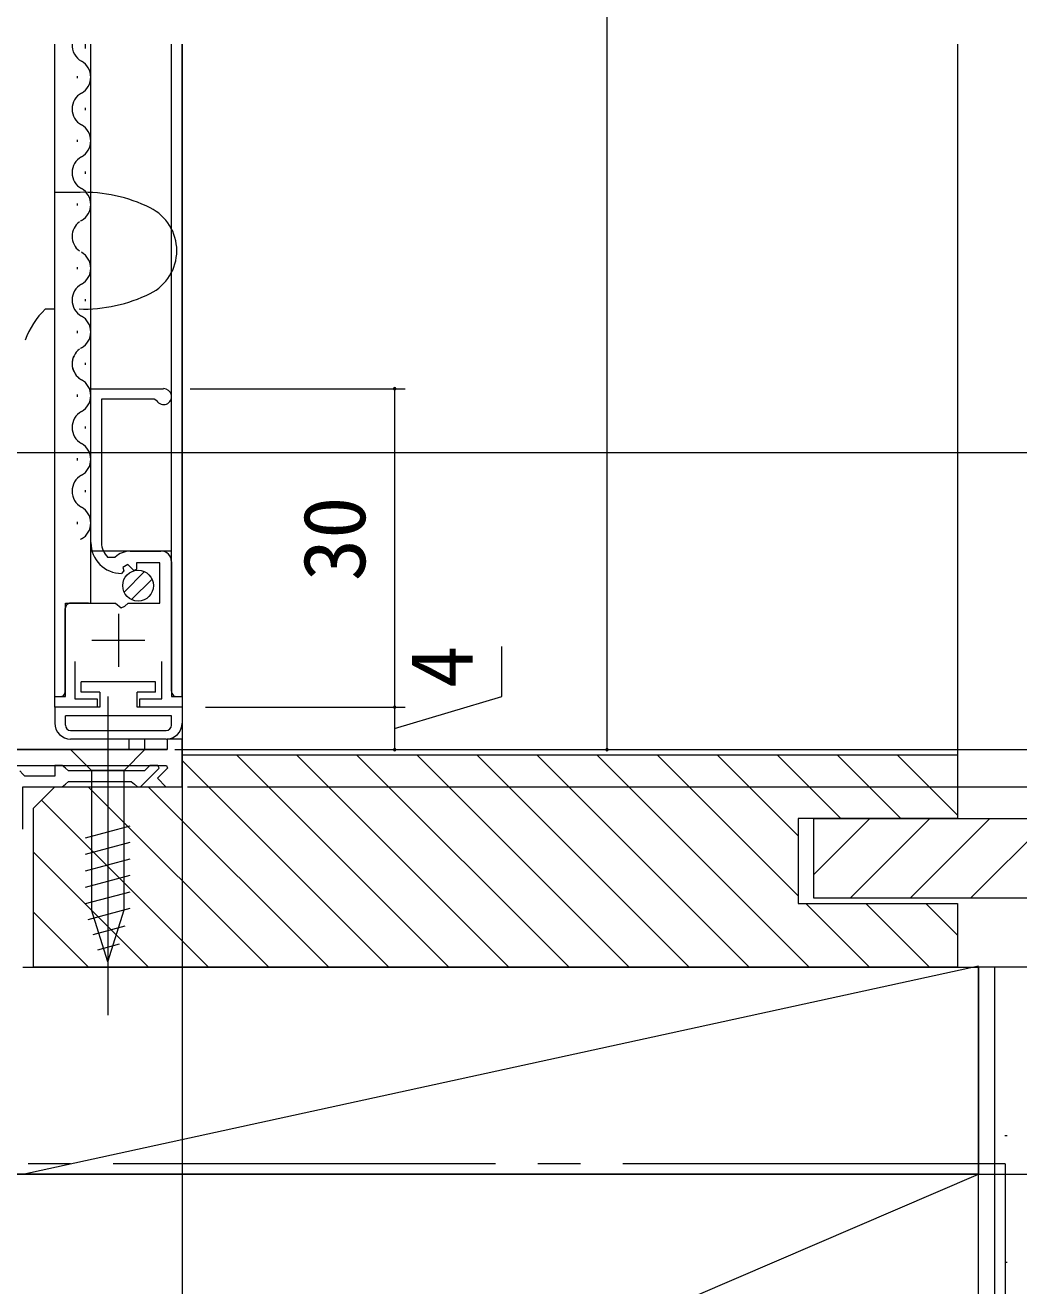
# Model space of a CAD drawing. Units: millimetres, scale not verified. Extents: x -1189 to -189, y -840 to 760.
# Drawn here: x -976 to -882.4, y 102.5 to 221.2 of the extents above; entities that cross this region are included whole.
import ezdxf
from ezdxf.enums import TextEntityAlignment as Align

# ---------------------------------------------------------------- set-up
doc = ezdxf.new("R2010")
doc.units = ezdxf.units.MM
doc.header["$LTSCALE"] = 4
doc.linetypes.add('CHAIN2', pattern=[12, 9, -1, 1, -1])
doc.linetypes.add('DASHED3', pattern=[4, 3, -1])
for name, color, linetype, lineweight in [('0-3_YKK_11', 7, 'Continuous', 9), ('0-4_YKK_12', 2, 'Continuous', 9), ('0-5_YSS_K', 3, 'Continuous', 9), ('0-6_YKK_13', 4, 'Continuous', 9), ('0-7_YKK_D', 6, 'Continuous', 9)]:
    doc.layers.add(name, color=color, linetype=linetype, lineweight=lineweight)
doc.styles.add('ＭＳ ゴシック', font='')
doc.styles.get('ＭＳ ゴシック').set_extended_font_data('MS Gothic')

msp = doc.modelspace()

# ---------------------------------------------------------------- linework, layer by layer
at = {"layer": '0-3_YKK_11'}
for p, q in [((-969.774, 172.5), (-969.774, 187)), ((-969.774, 187), (-962.925, 187)), ((-968.774, 186), (-968.774, 172.5)), ((-963.819, 186), (-968.774, 186)), ((-963.563, 185.858), (-963.819, 186)), ((-968.173, 171.114), (-967.48, 171.123)), ((-966.074, 171.7), (-963.174, 171.7)), ((-963.274, 170.6), (-965.474, 170.6)), ((-963.274, 166.8), (-963.274, 170.6)), ((-962.174, 170.7), (-962.174, 158.001)), ((-972.174, 158), (-972.174, 166.8)), ((-966.274, 166.8), (-963.274, 166.8)), ((-971.274, 161.3), (-971.274, 157.8)), ((-963.074, 157.801), (-963.074, 161.3)), ((-965.174, 157.8), (-963.074, 157.801)), ((-965.174, 157), (-965.174, 157.8)), ((-961.174, 157.001), (-965.174, 157)), ((-962.575, 153), (-978.675, 153)), ((-977.175, 151.5), (-962.656, 151.5)), ((-964.724, 151.001), (-971.879, 151.001)), ((-965.092, 149.501), (-963.351, 151.242))]:
    msp.add_line(p, q, dxfattribs=at)
at = {"layer": '0-3_YKK_11', "color": 2}
for p, q in [((-967.174, 165.8), (-967.174, 160.8)), ((-969.674, 163.3), (-964.674, 163.3))]:
    msp.add_line(p, q, dxfattribs=at)
at = {"layer": '0-3_YKK_11'}
for points in [[(-965.474, 170.6), (-965.474, 169.967), (-965.721, 169.864), (-966.298, 170.441), (-966.767, 170.171), (-966.681, 169.852), (-966.874, 169.6)], [(-972.174, 166.8), (-967.443, 166.8), (-966.903, 166.347), (-966.574, 166.5), (-966.274, 166.8)], [(-971.274, 157.8), (-969.174, 157.8), (-969.174, 157), (-973.174, 157), (-973.174, 158), (-972.174, 158)], [(-962.174, 158.001), (-961.174, 158.001), (-961.174, 157.001)], [(-962.656, 151.5), (-962.552, 151.248), (-963.5, 150.3), (-962.7, 149.501), (-961.175, 149.501), (-961.175, 154), (-962.575, 154), (-962.575, 153)], [(-971.879, 151.001), (-972.175, 151.251), (-972.471, 151.501), (-973.171, 151.501), (-973.171, 150.501), (-975.975, 150.501), (-976.175, 150.701), (-976.475, 151.001)], [(-963.351, 151.242), (-963.458, 151.501), (-964.224, 151.501), (-964.724, 151.001)], [(-976.175, 145.501), (-976.175, 149.501), (-972.471, 149.501), (-972.175, 149.751), (-971.879, 150.001), (-965.963, 150.001), (-965.667, 149.751), (-965.371, 149.501), (-965.092, 149.501)]]:
    msp.add_lwpolyline(points, dxfattribs=at)
for centre, radius, start, end in [((-962.925, 186.251), 0.75, 211.5896, 90.00146), ((-966.874, 172.5), 2.9, 180.00121, 270.00032), ((-966.874, 172.5), 1.9, 180.00081, 226.86743), ((-966.074, 169.7), 2, 89.99962, 134.65715), ((-963.174, 170.7), 1, 0, 89.99998)]:
    msp.add_arc(centre, radius, start, end, dxfattribs=at)
at = {"layer": '0-4_YKK_12'}
for p, q in [((-973.179, 158), (-973.178, 219.447)), ((-970.278, 219.042), (-970.278, 219.242)), ((-970.276, 219.242), (-970.276, 219.442)), ((-969.779, 166.8), (-969.779, 219.447)), ((-962.175, 174), (-962.175, 219.447)), ((-961.175, 158), (-961.175, 219.447)), ((-961.175, 219.447), (-961.175, 153)), ((-961.175, 219.447), (-961.175, 141.101)), ((-961.175, 219.447), (-961.175, 141.101)), ((-971.036, 216.242), (-971.036, 216.442)), ((-970.276, 213.242), (-970.276, 213.442)), ((-971.036, 210.242), (-971.036, 210.442)), ((-970.276, 207.242), (-970.276, 207.442)), ((-971.036, 204.242), (-971.036, 204.442)), ((-971.036, 198.242), (-971.036, 198.442)), ((-970.276, 195.242), (-970.276, 195.442)), ((-971.036, 192.242), (-971.036, 192.442)), ((-970.278, 189.242), (-970.278, 189.442)), ((-971.039, 186.242), (-971.039, 186.442)), ((-971.036, 186.242), (-971.036, 186.442)), ((-970.279, 183.242), (-970.279, 183.442)), ((-971.039, 180.242), (-971.039, 180.442)), ((-970.279, 177.242), (-970.279, 177.442)), ((-971.039, 174.242), (-971.039, 174.442)), ((-962.179, 158.5), (-962.179, 174)), ((-962.179, 171.7), (-969.779, 171.7)), ((-972.179, 158.5), (-972.179, 166.3)), ((-969.979, 166.8), (-971.679, 166.8)), ((-973.179, 158), (-972.679, 158)), ((-961.679, 158), (-961.175, 158)), ((-966.18, 153), (-966.18, 154)), ((-964.68, 153), (-964.68, 154)), ((-981.875, 153), (-962.575, 153))]:
    msp.add_line(p, q, dxfattribs=at)
for centre, radius, start, end in [((-969.818, 219.342), 1.718, 176.41203, 240.80002), ((-971.494, 216.342), 1.718, 299.19002, 60.80875), ((-969.818, 213.342), 1.718, 119.19876, 240.80002), ((-971.494, 210.342), 1.718, 299.19002, 60.80875), ((-969.818, 207.342), 1.718, 119.19876, 240.80002), ((-971.494, 204.342), 1.718, 299.19002, 60.80875), ((-969.818, 201.342), 1.718, 127.06071, 232.93927), ((-969.818, 201.342), 1.718, 119.19876, 122.68318), ((-971.494, 198.342), 1.718, 299.19002, 60.80438), ((-969.818, 195.342), 1.718, 119.19876, 240.80002), ((-971.494, 192.342), 1.718, 299.19002, 60.80875), ((-969.82, 189.342), 1.718, 156.19107, 240.7975), ((-969.818, 189.342), 1.718, 127.06071, 232.93927), ((-969.818, 189.342), 1.718, 119.19876, 122.68318), ((-971.497, 186.342), 1.718, 299.18752, 60.80624), ((-971.494, 186.342), 1.718, 299.19002, 60.80438), ((-969.82, 183.342), 1.718, 119.19624, 240.7975), ((-971.497, 180.342), 1.718, 299.18752, 60.80624), ((-969.821, 177.342), 1.718, 119.19624, 240.7975), ((-971.497, 174.342), 1.718, 299.19002, 60.80875), ((-969.821, 171.342), 1.718, 119.19876, 122.68318), ((-971.679, 166.3), 0.5, 90, 180.00043), ((-972.679, 158.5), 0.5, 270, 0.00043), ((-961.679, 158.5), 0.5, 179.99937, 270)]:
    msp.add_arc(centre, radius, start, end, dxfattribs=at)
at = {"layer": '0-5_YSS_K'}
for p, q in [((-888.173, 219.451), (-888.173, 149.002)), ((-961.173, 149.501), (-961.173, 152.501)), ((-961.173, 152.501), (-888.173, 152.501)), ((-956.056, 152.501), (-936.056, 132.501)), ((-950.399, 152.501), (-930.399, 132.501)), ((-944.742, 152.501), (-924.742, 132.501)), ((-939.085, 152.501), (-919.085, 132.501)), ((-933.428, 152.501), (-913.428, 132.501)), ((-927.771, 152.501), (-907.771, 132.501)), ((-922.114, 152.501), (-902.114, 132.501)), ((-916.458, 152.501), (-903.173, 139.217)), ((-910.801, 152.501), (-903.173, 144.873)), ((-905.144, 152.501), (-899.144, 146.501)), ((-899.487, 152.501), (-893.487, 146.501)), ((-893.83, 152.501), (-888.173, 146.844)), ((-888.173, 152.501), (-888.173, 146.501)), ((-961.173, 151.962), (-941.712, 132.501)), ((-975.173, 147.501), (-973.173, 149.501)), ((-973.173, 149.501), (-961.173, 149.501)), ((-970.026, 149.501), (-953.026, 132.501)), ((-964.369, 149.501), (-947.369, 132.501)), ((-975.173, 132.501), (-975.173, 147.501)), ((-974.428, 148.246), (-958.683, 132.501)), ((-903.173, 146.501), (-903.173, 138.501)), ((-888.173, 146.501), (-903.173, 146.501)), ((-901.675, 139.001), (-901.675, 146.501)), ((-901.675, 141.241), (-896.415, 146.501)), ((-901.675, 146.501), (-864.675, 146.501)), ((-898.259, 139.001), (-890.759, 146.501)), ((-892.602, 139.001), (-885.102, 146.501)), ((-886.945, 139.001), (-879.445, 146.501)), ((-975.173, 143.334), (-964.34, 132.501)), ((-873.675, 139.001), (-901.675, 139.001)), ((-903.173, 138.501), (-888.173, 138.501)), ((-902.458, 138.501), (-896.458, 132.501)), ((-896.801, 138.501), (-890.801, 132.501)), ((-891.144, 138.501), (-888.173, 135.53)), ((-888.173, 138.501), (-888.173, 132.501)), ((-975.173, 137.677), (-969.997, 132.501)), ((-976.173, 113), (-886.173, 132.644)), ((-976.173, 132.501), (-886.173, 132.501)), ((-888.173, 132.501), (-975.173, 132.501)), ((-873.674, 132.502), (-886.174, 132.502)), ((-886.174, -51.999), (-886.174, 132.502)), ((-886.173, 132.501), (-886.173, 113)), ((-884.674, 132.502), (-884.674, -51.999)), ((-883.689, 116.672), (-883.489, 116.672)), ((-886.174, 113.001), (-991.174, 113.001)), ((-991.174, 68.001), (-886.174, 113.001)), ((-886.173, 113), (-976.173, 113)), ((-886.174, 68.001), (-886.174, 113.001)), ((-883.689, 104.736), (-883.489, 104.736))]:
    msp.add_line(p, q, dxfattribs=at)
at = {"layer": '0-5_YSS_K', "linetype": 'CHAIN2'}
for q in [(-976.174, 114.001), (-883.674, -51.999)]:
    msp.add_line((-883.674, 114.001), q, dxfattribs=at)
at = {"layer": '0-6_YKK_13'}
for p, q in [((-973.179, 205.497), (-970.79, 205.497)), ((-973.179, 194.497), (-974.068, 194.497)), ((-966.64, 167.842), (-964.715, 169.766)), ((-965.933, 167.134), (-964.008, 169.059)), ((-963.676, 159.4), (-970.676, 159.4)), ((-963.676, 158.4), (-963.676, 159.4)), ((-968.925, 158.4), (-968.925, 157)), ((-965.426, 157), (-965.426, 158.4)), ((-963.676, 158.4), (-965.426, 158.4)), ((-973.175, 157), (-973.175, 155.5)), ((-970.925, 157), (-973.175, 157)), ((-968.925, 157), (-970.925, 157)), ((-961.175, 157), (-965.426, 157)), ((-961.175, 157), (-961.175, 155.5)), ((-972.175, 155.3), (-972.175, 156.2)), ((-962.175, 156.2), (-972.175, 156.2)), ((-962.175, 155.3), (-962.175, 156.2)), ((-971.675, 154.8), (-962.675, 154.8)), ((-962.675, 154), (-971.675, 154)), ((-971.675, 153.001), (-969.725, 151.051)), ((-964.675, 153.001), (-971.675, 153.001)), ((-964.675, 153.001), (-966.625, 151.051)), ((-966.625, 151.051), (-969.725, 151.051)), ((-969.725, 151.051), (-969.725, 137.917)), ((-966.625, 137.917), (-966.625, 151.051)), ((-970.275, 144.707), (-966.075, 145.832)), ((-970.275, 143.154), (-966.075, 144.28)), ((-970.275, 141.601), (-966.075, 142.727)), ((-970.275, 140.048), (-966.075, 141.174)), ((-970.275, 138.495), (-966.075, 139.621)), ((-970.016, 137.012), (-966.075, 138.068)), ((-968.175, 133.001), (-969.725, 137.917)), ((-968.175, 133.001), (-966.625, 137.917)), ((-969.565, 135.58), (-966.529, 136.393)), ((-969.113, 134.148), (-967.064, 134.697))]:
    msp.add_line(p, q, dxfattribs=at)
at = {"layer": '0-6_YKK_13', "linetype": 'CHAIN2'}
msp.add_line((-968.175, 158.001), (-968.175, 128.001), dxfattribs=at)
at = {"layer": '0-6_YKK_13'}
msp.add_lwpolyline([(-968.925, 158.4), (-970.676, 158.4), (-970.676, 159.4)], dxfattribs=at)
msp.add_circle((-965.324, 168.45), 1.45, dxfattribs=at)
at = {"layer": '0-6_YKK_13', "linetype": 'DASHED3'}
for centre, radius, start, end in [((-970.43, 191.466), 14.031, 63.51895, 91.86302), ((-966.18, 199.997), 4.5, 296.48103, 63.51895), ((-970.43, 208.528), 14.031, 268.13696, 296.48103)]:
    msp.add_arc(centre, radius, start, end, dxfattribs=at)
at = {"layer": '0-6_YKK_13'}
for centre, radius, start, end in [((-968.452, 188.8), 8, 134.5934, 159.67622), ((-971.675, 155.5), 1.5, 180, 270), ((-971.675, 155.3), 0.5, 180, 270), ((-962.675, 155.5), 1.5, 270, 0), ((-962.675, 155.3), 0.5, 270, 0)]:
    msp.add_arc(centre, radius, start, end, dxfattribs=at)
at = {"layer": '0-7_YKK_D'}
for p, q in [((-921.174, 382.494), (-921.174, 152.997)), ((-960.427, 187), (-940.174, 187)), ((-941.174, 187), (-941.174, 157)), ((-1004.656, 181), (-838.674, 181)), ((-931.065, 157.996), (-931.065, 162.701)), ((-941.174, 154.998), (-931.065, 157.996)), ((-958.976, 157), (-940.174, 157)), ((-941.174, 157), (-941.174, 152.997)), ((-961.874, 153), (-838.674, 153)), ((-961.874, 153), (-838.674, 153)), ((-961.874, 153), (-818.674, 153)), ((-961.874, 153), (-818.678, 152.996)), ((-961.174, 148.501), (-961.174, 55.001)), ((-960.673, 149.501), (-838.674, 149.501)), ((-1002.174, 113.001), (-798.674, 113.001)), ((-975.874, 113.001), (-818.674, 113.001)), ((-975.474, 113.001), (-798.674, 113.001))]:
    msp.add_line(p, q, dxfattribs=at)
for centre, start, end in [((-941.174, 187), 90, 270), ((-941.174, 187), 270, 90), ((-941.174, 157), 90, 270), ((-941.174, 157), 90, 270), ((-941.174, 157), 270, 90), ((-941.174, 157), 270, 90), ((-941.174, 152.997), 90, 270), ((-941.174, 152.997), 270, 90), ((-921.174, 152.997), 90, 270), ((-921.174, 152.997), 270, 90)]:
    msp.add_arc(centre, 0.106, start, end, dxfattribs=at)

# ---------------------------------------------------------------- texts
at = {"layer": '0-7_YKK_D', "color": 4, "style": 'ＭＳ ゴシック'}
for s, p in [('30', (-942.174, 168.869)), ('4', (-932.065, 158.801))]:
    msp.add_text(s, height=5.865, rotation=90, dxfattribs=at).set_placement(p, align=Align.BOTTOM_LEFT)

doc.saveas('drawing.dxf')
